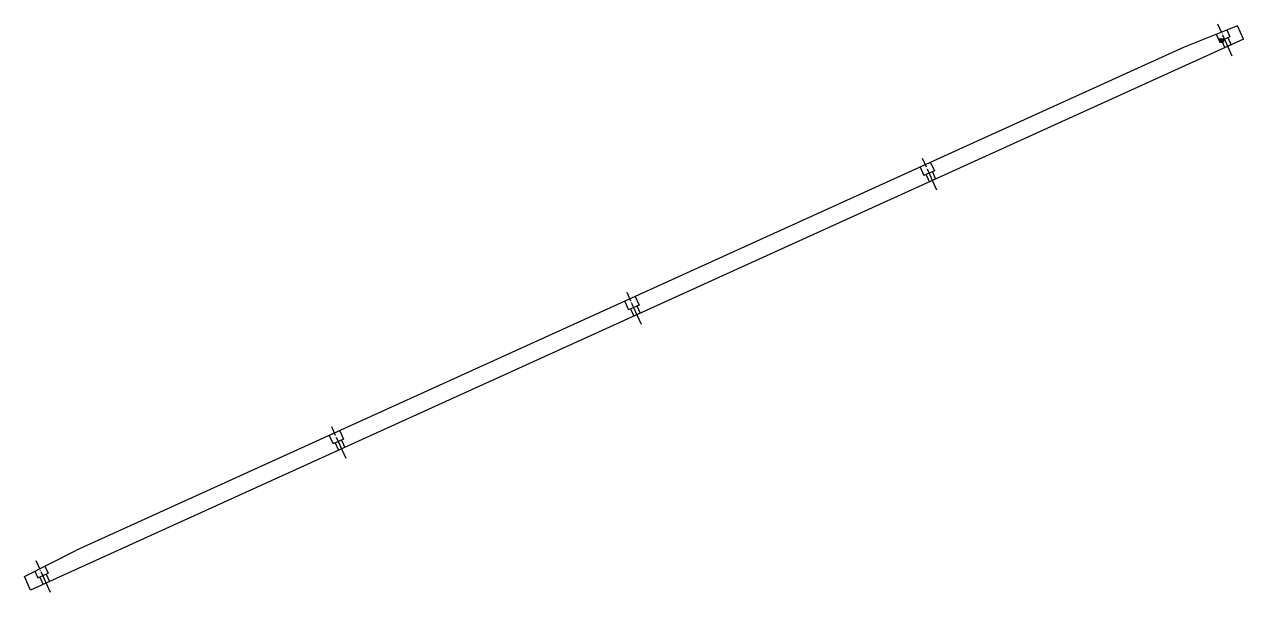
# Model space of a CAD drawing. Extents: x -994 to 68, y 264 to 759.
import ezdxf

# ---------------------------------------------------------------- set-up
doc = ezdxf.new("R2010")
doc.units = 0
doc.header["$MEASUREMENT"] = 0
doc.linetypes.add('CENTER', pattern=[22, 20, -1, 0, -1])
doc.layers.get('0').update_dxf_attribs({"linetype": 'CONTINUOUS'})
doc.layers.add('$PARTREF_BOM', color=7, linetype='CONTINUOUS')
doc.styles.get("Standard").update_dxf_attribs({"font": 'txt.shx', "bigfont": 'chineset.shx'})

# ---------------------------------------------------------------- blocks, each defined once
blk = doc.blocks.new('PARTREF')
at = {"layer": '$PARTREF_BOM', "color": 2}
for p, q in [((-1.8, -1.8), (1.8, 1.8)), ((-1.8, 1.8), (1.8, -1.8))]:
    blk.add_line(p, q, dxfattribs=at)
blk.add_circle((0, 0), 1.75, dxfattribs=at)
at = {"layer": '$PARTREF_BOM', "color": 2, "flags": 1}
for tag, p in [('TAG5', (-16.1, -5)), ('TAG4', (-16.1, -9)), ('TAG3', (-16.1, -13)), ('TAG10', (-5.7, -5)), ('TAG9', (-5.7, -9)), ('TAG8', (-5.7, -13)), ('TAG15', (5.6, -4.7)), ('TAG14', (5.6, -8.7)), ('TAG13', (5.6, -12.7)), ('TAG2', (-16.1, -17)), ('TAG1', (-16.1, -21)), ('TAG7', (-5.7, -17)), ('TAG6', (-5.7, -21)), ('TAG12', (5.6, -16.7)), ('TAG11', (5.6, -20.7))]:
    blk.add_attdef(tag, p, '', height=2.5, dxfattribs=at)

msp = doc.modelspace()

# ---------------------------------------------------------------- linework, layer by layer
at = {"color": 7, "linetype": 'CONTINUOUS'}
for p, q in [((62.4, 757.4), (16, 738.6)), ((67.7, 745.6), (62.4, 757.4)), ((67.7, 745.6), (-988.5, 266)), ((43.8, 749.9), (46.6, 743.7)), ((55.7, 747.8), (46.6, 743.7)), ((48.5, 744.5), (51.4, 738.1)), ((53.1, 753.7), (55.7, 747.8)), ((53.9, 747), (56.8, 740.6)), ((16, 738.6), (-949.2, 300.4)), ((-204.8, 638.3), (-201.5, 631)), ((-213.9, 634.2), (-210.6, 626.9)), ((-201.5, 631), (-210.6, 626.9)), ((-208.8, 627.7), (-205.9, 621.3)), ((-203.3, 630.2), (-200.4, 623.8)), ((-462, 521.5), (-458.7, 514.2)), ((-471.1, 517.4), (-467.8, 510.1)), ((-458.7, 514.2), (-467.8, 510.1)), ((-466, 510.9), (-463.1, 504.6)), ((-460.5, 513.4), (-457.6, 507)), ((-719.3, 404.8), (-716, 397.5)), ((-728.4, 400.6), (-725.1, 393.3)), ((-716, 397.5), (-725.1, 393.3)), ((-723.2, 394.2), (-720.3, 387.8)), ((-717.8, 396.6), (-714.9, 390.3)), ((-993.9, 277.9), (-949.2, 300.4)), ((-976, 286.9), (-973.2, 280.7)), ((-988.5, 266), (-993.9, 277.9)), ((-984.9, 282.4), (-982.3, 276.6)), ((-982.3, 276.6), (-973.2, 280.7)), ((-980.5, 277.4), (-977.6, 271)), ((-975, 279.9), (-972.1, 273.5))]:
    msp.add_line(p, q, dxfattribs=at)
at = {"color": 1, "linetype": 'CENTER'}
for p, q in [((57.9, 731), (45.4, 758.6)), ((-199.3, 614.2), (-211.9, 641.8)), ((-456.6, 497.4), (-469.1, 525)), ((-713.8, 380.6), (-726.3, 408.2)), ((-971, 263.8), (-983.6, 291.4))]:
    msp.add_line(p, q, dxfattribs=at)

# ---------------------------------------------------------------- block references
at = {"color": 7}
msp.add_blockref('PARTREF', (48.5, 744.5), dxfattribs=at)

doc.saveas('drawing.dxf')
